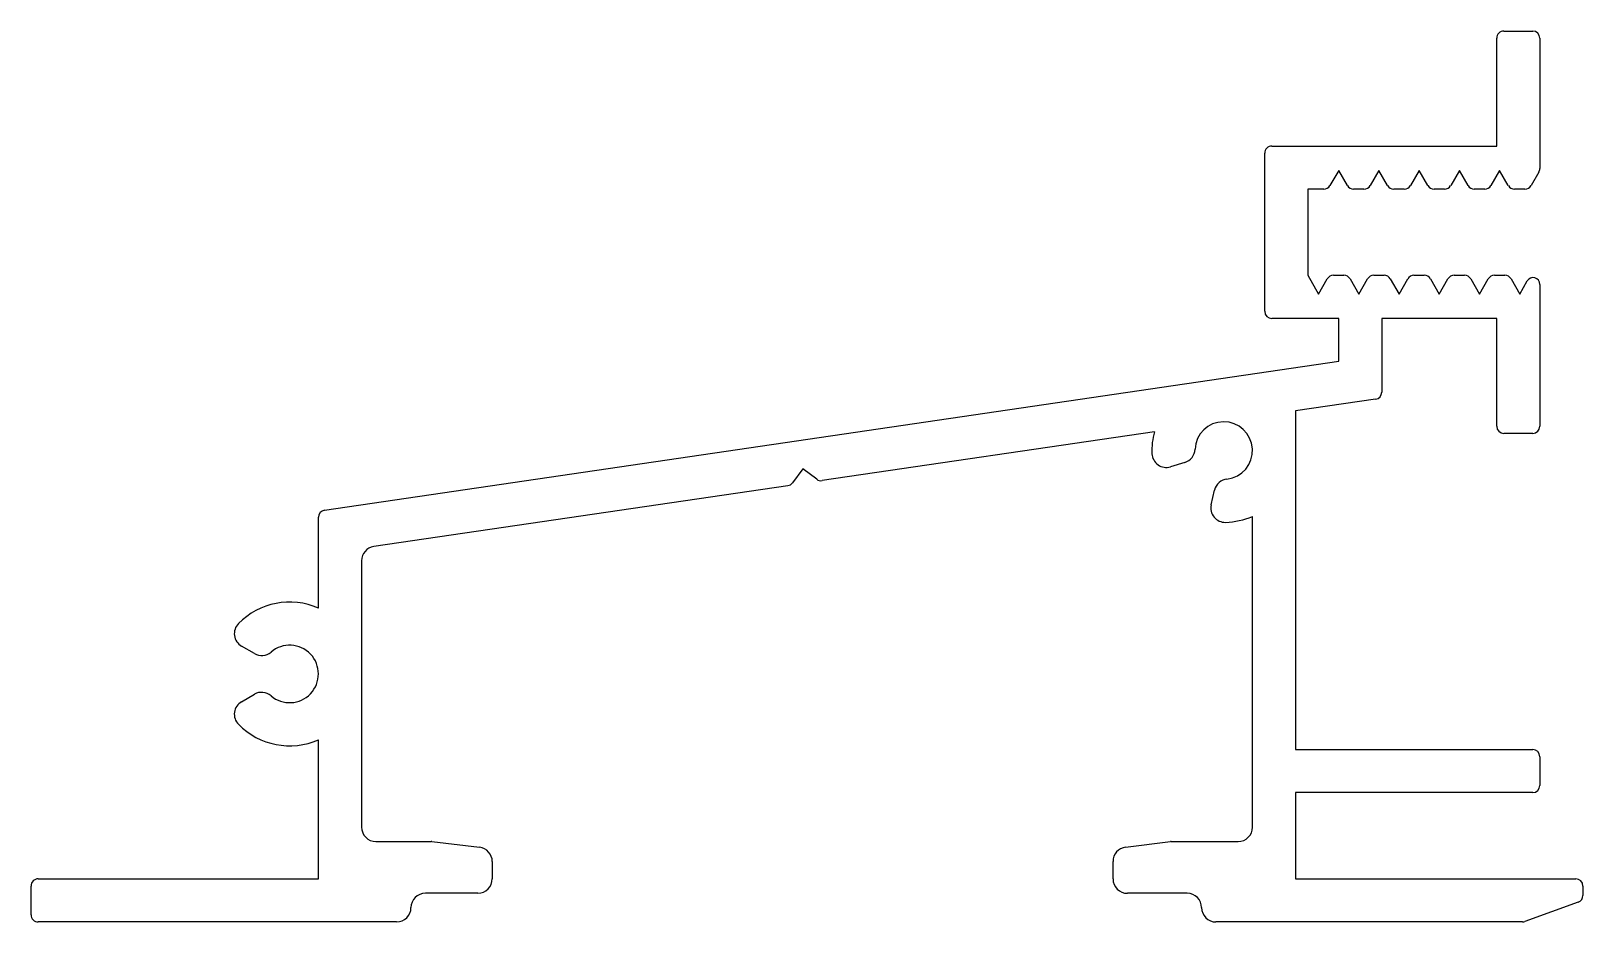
# Model space of a CAD drawing. Extents: x 1.2 to 55.2, y 1.3 to 32.3.
import ezdxf

# ---------------------------------------------------------------- set-up
doc = ezdxf.new("R2010")
doc.units = 0
doc.layers.get('0').update_dxf_attribs({"linetype": 'CONTINUOUS'})

msp = doc.modelspace()

# ---------------------------------------------------------------- linework, layer by layer
for p, q in [((52.181, 28.308), (52.181, 32.058)), ((52.431, 32.308), (53.431, 32.308)), ((53.681, 32.058), (53.681, 27.525)), ((44.356, 28.308), (52.181, 28.308)), ((44.106, 22.558), (44.106, 28.058)), ((46.681, 27.458), (46.378, 26.933)), ((46.984, 26.933), (46.681, 27.458)), ((48.081, 27.458), (47.778, 26.933)), ((48.384, 26.933), (48.081, 27.458)), ((49.481, 27.458), (49.178, 26.933)), ((49.784, 26.933), (49.481, 27.458)), ((50.881, 27.458), (50.578, 26.933)), ((51.184, 26.933), (50.881, 27.458)), ((52.281, 27.458), (51.978, 26.933)), ((52.584, 26.933), (52.281, 27.458)), ((53.648, 27.4), (53.378, 26.933)), ((45.606, 26.808), (45.606, 23.808)), ((46.161, 26.808), (45.606, 26.808)), ((47.561, 26.808), (47.201, 26.808)), ((48.961, 26.808), (48.601, 26.808)), ((50.361, 26.808), (50.001, 26.808)), ((51.761, 26.808), (51.401, 26.808)), ((53.161, 26.808), (52.801, 26.808)), ((45.606, 23.808), (45.981, 23.158)), ((46.501, 23.808), (46.861, 23.808)), ((47.901, 23.808), (48.261, 23.808)), ((49.301, 23.808), (49.661, 23.808)), ((50.701, 23.808), (51.061, 23.808)), ((52.101, 23.808), (52.461, 23.808)), ((45.981, 23.158), (46.284, 23.683)), ((47.078, 23.683), (47.381, 23.158)), ((47.381, 23.158), (47.684, 23.683)), ((48.478, 23.683), (48.781, 23.158)), ((48.781, 23.158), (49.084, 23.683)), ((49.878, 23.683), (50.181, 23.158)), ((50.181, 23.158), (50.484, 23.683)), ((51.278, 23.683), (51.581, 23.158)), ((51.581, 23.158), (51.884, 23.683)), ((52.678, 23.683), (52.981, 23.158)), ((52.981, 23.158), (53.243, 23.611)), ((53.681, 23.494), (53.681, 18.558)), ((46.681, 22.308), (44.356, 22.308)), ((46.681, 20.824), (46.681, 22.308)), ((48.181, 22.308), (48.181, 19.745)), ((52.181, 22.308), (48.181, 22.308)), ((52.181, 18.558), (52.181, 22.308)), ((11.395, 15.636), (46.681, 20.824)), ((47.967, 19.497), (45.181, 19.088)), ((45.181, 19.088), (45.181, 7.308)), ((40.268, 18.365), (28.705, 16.665)), ((53.431, 18.308), (52.431, 18.308)), ((41.329, 17.298), (40.829, 17.146)), ((28.035, 17.072), (27.675, 16.587)), ((28.52, 16.712), (28.035, 17.072)), ((27.511, 16.489), (13.108, 14.371)), ((42.245, 15.825), (42.363, 16.334)), ((11.181, 12.229), (11.181, 15.388)), ((43.681, 4.608), (43.681, 15.421)), ((12.681, 13.877), (12.681, 4.609)), ((8.956, 10.645), (8.504, 10.906)), ((8.504, 8.97), (8.956, 9.231)), ((11.181, 2.809), (11.181, 7.647)), ((45.181, 7.308), (53.431, 7.308)), ((53.681, 7.058), (53.681, 6.058)), ((45.181, 5.808), (45.181, 2.808)), ((53.431, 5.808), (45.181, 5.808)), ((13.181, 4.109), (15.1, 4.109)), ((15.13, 4.107), (16.79, 3.905)), ((39.268, 3.912), (40.825, 4.106)), ((40.856, 4.108), (43.181, 4.108)), ((17.229, 3.41), (17.23, 2.811)), ((38.83, 2.805), (38.829, 3.416)), ((1.431, 2.809), (11.181, 2.809)), ((45.181, 2.808), (54.931, 2.808)), ((1.181, 1.559), (1.181, 2.559)), ((16.731, 2.311), (14.901, 2.308)), ((41.411, 2.308), (39.331, 2.306)), ((55.181, 2.558), (55.181, 2.233)), ((55.016, 1.998), (53.162, 1.323)), ((13.901, 1.309), (1.431, 1.309)), ((53.076, 1.308), (42.411, 1.308))]:
    msp.add_line(p, q)
for centre, radius, start, end in [((52.431, 32.058), 0.25, 89.9995, 179.9995), ((53.431, 32.058), 0.25, 359.9995, 89.9995), ((44.356, 28.058), 0.25, 89.9995, 179.9995), ((53.431, 27.525), 0.25, 329.9991, 359.9995), ((46.161, 27.058), 0.25, 269.9995, 329.9997), ((47.201, 27.058), 0.25, 209.9997, 269.9995), ((47.561, 27.058), 0.25, 269.9995, 329.9997), ((48.601, 27.058), 0.25, 209.9997, 269.9995), ((48.961, 27.058), 0.25, 269.9995, 329.9997), ((50.001, 27.058), 0.25, 209.9997, 269.9995), ((50.361, 27.058), 0.25, 269.9995, 329.9997), ((51.401, 27.058), 0.25, 209.9997, 269.9995), ((51.761, 27.058), 0.25, 269.9995, 329.9997), ((52.801, 27.058), 0.25, 209.9997, 269.9995), ((53.161, 27.058), 0.25, 269.9995, 329.9991), ((46.501, 23.558), 0.25, 89.9997, 149.9997), ((46.861, 23.558), 0.25, 29.9997, 89.9997), ((47.901, 23.558), 0.25, 89.9997, 149.9997), ((48.261, 23.558), 0.25, 29.9997, 89.9997), ((49.301, 23.558), 0.25, 89.9997, 149.9997), ((49.661, 23.558), 0.25, 29.9997, 89.9997), ((50.701, 23.558), 0.25, 90.0001, 149.9997), ((51.061, 23.558), 0.25, 29.9997, 90.0001), ((52.101, 23.558), 0.25, 89.9995, 149.9997), ((52.461, 23.558), 0.25, 29.9997, 89.9995), ((53.446, 23.494), 0.235, 359.9995, 149.9997), ((44.356, 22.558), 0.25, 179.9995, 269.9995), ((47.931, 19.745), 0.25, 278.3654, 359.9995), ((42.681, 17.712), 2.5, 164.8518, 182.522), ((42.681, 17.712), 1, 276.4708, 177.5283), ((52.431, 18.558), 0.25, 179.9995, 269.9995), ((53.431, 18.558), 0.25, 269.9995, 359.9995), ((40.683, 17.624), 0.5, 182.522, 286.9995), ((41.182, 17.777), 0.5, 286.9995, 357.5283), ((27.475, 16.737), 0.25, 278.3654, 323.3654), ((28.669, 16.912), 0.25, 233.3654, 278.3654), ((42.85, 16.221), 0.5, 96.4708, 166.9995), ((42.732, 15.713), 0.5, 166.9995, 271.477), ((11.431, 15.388), 0.25, 98.3654, 179.9995), ((42.681, 17.712), 2.5, 271.477, 293.5777), ((13.181, 13.877), 0.5, 98.3654, 179.9991), ((10.181, 9.938), 2.5, 66.4214, 135.522), ((8.754, 11.339), 0.5, 135.522, 239.9995), ((10.181, 9.938), 1, 229.4708, 130.5283), ((9.206, 11.078), 0.5, 239.9995, 310.5283), ((9.206, 8.798), 0.5, 49.4708, 119.9995), ((8.754, 8.537), 0.5, 119.9995, 224.477), ((10.181, 9.938), 2.5, 224.477, 293.5777), ((53.431, 7.058), 0.25, 359.9995, 89.9995), ((53.431, 6.058), 0.25, 269.9995, 359.9995), ((13.181, 4.609), 0.5, 179.9991, 269.9991), ((43.181, 4.608), 0.5, 270.0181, 359.9995), ((15.1, 3.859), 0.25, 83.0763, 89.9991), ((16.729, 3.409), 0.5, 0.0763, 83.0763), ((39.329, 3.416), 0.5, 97.0763, 180.0763), ((40.856, 3.858), 0.25, 90.0181, 97.0763), ((1.431, 2.559), 0.25, 89.9995, 179.9995), ((16.73, 2.811), 0.5, 270.0763, 0.0763), ((39.33, 2.806), 0.5, 180.0763, 270.0763), ((54.931, 2.558), 0.25, 359.9995, 89.9995), ((14.902, 1.807), 0.501, 90.0763, 179.8675), ((41.411, 1.808), 0.5, 359.9991, 89.9991), ((54.931, 2.233), 0.25, 289.9995, 359.9995), ((13.901, 1.809), 0.5, 269.9991, 359.9991), ((42.411, 1.808), 0.5, 179.9991, 269.9991), ((1.431, 1.559), 0.25, 179.9995, 270), ((53.076, 1.558), 0.25, 270, 289.9995)]:
    msp.add_arc(centre, radius, start, end)

doc.saveas('drawing.dxf')
